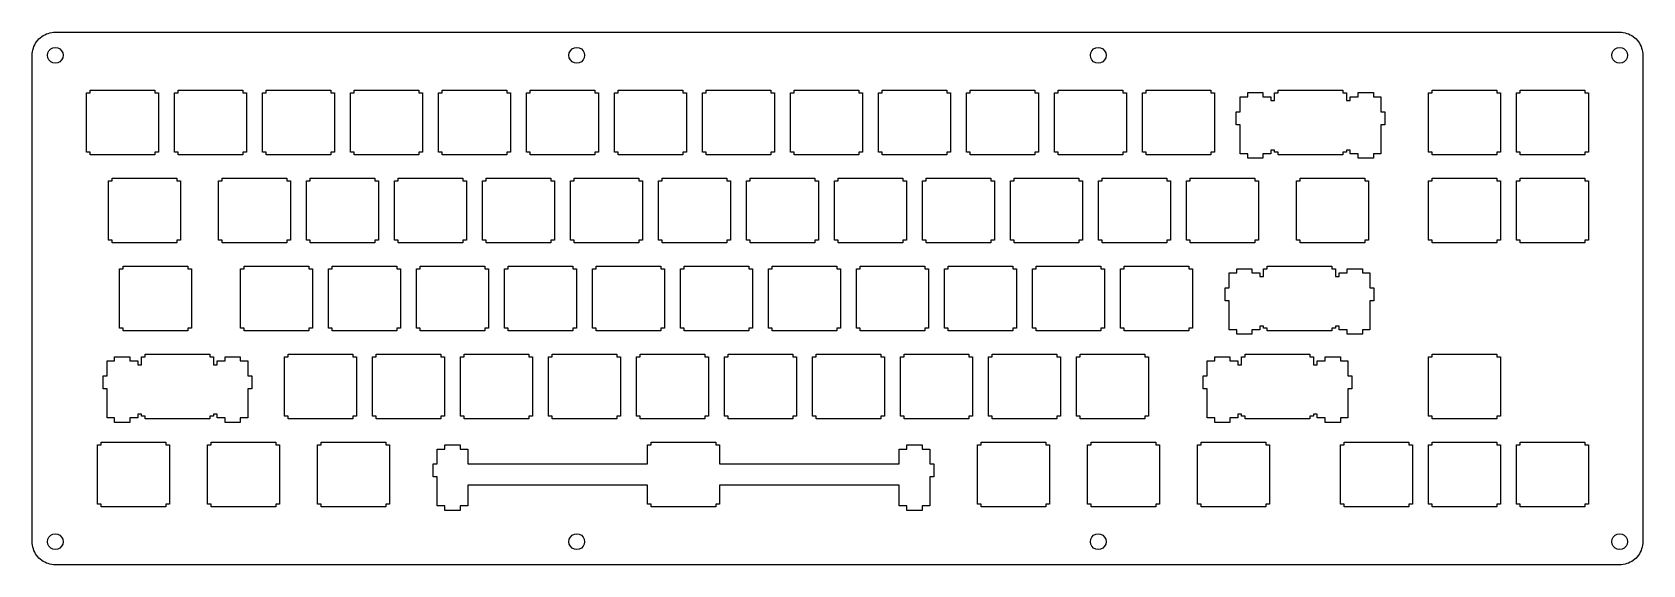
# Model space of a CAD drawing. Extents: x 0 to 349, y 0 to 115.
import ezdxf

# ---------------------------------------------------------------- set-up
doc = ezdxf.new("R2010")
doc.units = 0
doc.layers.get('0').update_dxf_attribs({"linetype": 'CONTINUOUS'})

msp = doc.modelspace()

# ---------------------------------------------------------------- linework, layer by layer
at = {"color": 0}
for p, q in [((3.18051, 114.961), (3.54845, 115.098)), ((3.54845, 115.098), (3.9274, 115.207)), ((3.9274, 115.207), (4.3119, 115.282)), ((4.3119, 115.282), (4.70186, 115.328)), ((4.70186, 115.328), (5.09323, 115.343)), ((5.09323, 115.343), (343.706, 115.343)), ((343.706, 115.343), (344.099, 115.328)), ((344.099, 115.328), (344.489, 115.282)), ((344.489, 115.282), (344.873, 115.207)), ((344.873, 115.207), (345.252, 115.098)), ((345.252, 115.098), (345.62, 114.961)), ((0.23151, 111.51), (0.339, 111.888)), ((0.339, 111.888), (0.47542, 112.256)), ((0.47542, 112.256), (0.63941, 112.613)), ((0.63941, 112.613), (0.83096, 112.955)), ((0.83096, 112.955), (1.04869, 113.283)), ((1.04869, 113.283), (1.29122, 113.592)), ((1.29122, 113.592), (1.55718, 113.88)), ((1.55718, 113.88), (1.84657, 114.146)), ((1.84657, 114.146), (2.15525, 114.388)), ((2.15525, 114.388), (2.48185, 114.607)), ((2.48185, 114.607), (2.8236, 114.797)), ((2.8236, 114.797), (3.18051, 114.961)), ((3.71934, 111.344), (4.09416, 111.718)), ((4.09416, 111.718), (4.56819, 111.961)), ((4.56819, 111.961), (5.09323, 112.043)), ((5.09323, 112.043), (5.61827, 111.961)), ((5.61827, 111.961), (6.0923, 111.718)), ((6.0923, 111.718), (6.4685, 111.344)), ((116.59, 111.344), (116.965, 111.718)), ((116.965, 111.718), (117.439, 111.961)), ((117.439, 111.961), (117.964, 112.043)), ((117.964, 112.043), (118.489, 111.961)), ((118.489, 111.961), (118.963, 111.718)), ((118.963, 111.718), (119.339, 111.344)), ((229.46, 111.344), (229.836, 111.718)), ((229.836, 111.718), (230.31, 111.961)), ((230.31, 111.961), (230.835, 112.043)), ((230.835, 112.043), (231.36, 111.961)), ((231.36, 111.961), (231.834, 111.718)), ((231.834, 111.718), (232.21, 111.344)), ((342.331, 111.344), (342.707, 111.718)), ((342.707, 111.718), (343.181, 111.961)), ((343.181, 111.961), (343.706, 112.043)), ((343.706, 112.043), (344.231, 111.961)), ((344.231, 111.961), (344.705, 111.718)), ((344.705, 111.718), (345.082, 111.344)), ((345.62, 114.961), (345.976, 114.797)), ((345.976, 114.797), (346.319, 114.607)), ((346.319, 114.607), (346.644, 114.388)), ((346.644, 114.388), (346.954, 114.146)), ((346.954, 114.146), (347.242, 113.88)), ((347.242, 113.88), (347.508, 113.592)), ((347.508, 113.592), (347.752, 113.283)), ((347.752, 113.283), (347.97, 112.955)), ((347.97, 112.955), (348.161, 112.613)), ((348.161, 112.613), (348.325, 112.256)), ((348.325, 112.256), (348.462, 111.888)), ((348.462, 111.888), (348.568, 111.51)), ((0.09371, 110.344), (0.10887, 110.735)), ((0.09371, 5.09323), (0.09371, 110.344)), ((0.10887, 110.735), (0.15572, 111.125)), ((0.15572, 111.125), (0.23151, 111.51)), ((3.39411, 110.344), (3.47679, 110.87)), ((3.47679, 109.819), (3.39411, 110.344)), ((3.47679, 110.87), (3.71934, 111.344)), ((3.71934, 109.345), (3.47679, 109.819)), ((4.09416, 108.968), (3.71934, 109.345)), ((4.56819, 108.727), (4.09416, 108.968)), ((5.09323, 108.643), (4.56819, 108.727)), ((5.61827, 108.727), (5.09323, 108.643)), ((6.0923, 108.968), (5.61827, 108.727)), ((6.4685, 109.345), (6.0923, 108.968)), ((6.4685, 111.344), (6.71103, 110.87)), ((6.71103, 109.819), (6.4685, 109.345)), ((6.71103, 110.87), (6.79372, 110.344)), ((6.79372, 110.344), (6.71103, 109.819)), ((116.265, 110.344), (116.348, 110.87)), ((116.348, 109.819), (116.265, 110.344)), ((116.348, 110.87), (116.59, 111.344)), ((116.59, 109.345), (116.348, 109.819)), ((116.965, 108.968), (116.59, 109.345)), ((117.439, 108.727), (116.965, 108.968)), ((117.964, 108.643), (117.439, 108.727)), ((118.489, 108.727), (117.964, 108.643)), ((118.963, 108.968), (118.489, 108.727)), ((119.339, 109.345), (118.963, 108.968)), ((119.339, 111.344), (119.582, 110.87)), ((119.582, 109.819), (119.339, 109.345)), ((119.582, 110.87), (119.665, 110.344)), ((119.665, 110.344), (119.582, 109.819)), ((229.136, 110.344), (229.219, 110.87)), ((229.219, 109.819), (229.136, 110.344)), ((229.219, 110.87), (229.46, 111.344)), ((229.46, 109.345), (229.219, 109.819)), ((229.836, 108.968), (229.46, 109.345)), ((230.31, 108.727), (229.836, 108.968)), ((230.835, 108.643), (230.31, 108.727)), ((231.36, 108.727), (230.835, 108.643)), ((231.834, 108.968), (231.36, 108.727)), ((232.21, 109.345), (231.834, 108.968)), ((232.21, 111.344), (232.452, 110.87)), ((232.452, 109.819), (232.21, 109.345)), ((232.452, 110.87), (232.536, 110.344)), ((232.536, 110.344), (232.452, 109.819)), ((342.007, 110.344), (342.09, 110.87)), ((342.09, 109.819), (342.007, 110.344)), ((342.09, 110.87), (342.331, 111.344)), ((342.331, 109.345), (342.09, 109.819)), ((342.707, 108.968), (342.331, 109.345)), ((343.181, 108.727), (342.707, 108.968)), ((343.706, 108.643), (343.181, 108.727)), ((344.231, 108.727), (343.706, 108.643)), ((344.705, 108.968), (344.231, 108.727)), ((345.082, 109.345), (344.705, 108.968)), ((345.082, 111.344), (345.323, 110.87)), ((345.323, 109.819), (345.082, 109.345)), ((345.323, 110.87), (345.406, 110.344)), ((345.406, 110.344), (345.323, 109.819)), ((348.568, 111.51), (348.645, 111.125)), ((348.645, 111.125), (348.69, 110.735)), ((348.69, 110.735), (348.706, 110.344)), ((348.706, 110.344), (348.707, 5.09323)), ((11.8194, 89.4182), (11.8194, 102.219)), ((11.8194, 102.219), (12.6187, 102.219)), ((12.6187, 102.219), (12.6187, 102.818)), ((12.6187, 102.818), (26.6182, 102.818)), ((26.6182, 102.818), (26.6182, 102.219)), ((26.6182, 102.219), (27.4188, 102.219)), ((27.4188, 102.219), (27.4188, 89.4182)), ((30.8694, 89.4182), (30.8694, 102.219)), ((30.8694, 102.219), (31.6687, 102.219)), ((31.6687, 102.219), (31.6687, 102.818)), ((31.6687, 102.818), (45.6681, 102.818)), ((45.6681, 102.818), (45.6681, 102.219)), ((45.6681, 102.219), (46.4689, 102.219)), ((46.4689, 102.219), (46.4689, 89.4182)), ((49.9195, 89.4182), (49.9195, 102.219)), ((49.9195, 102.219), (50.7189, 102.219)), ((50.7189, 102.219), (50.7189, 102.818)), ((50.7189, 102.818), (64.7181, 102.818)), ((64.7181, 102.818), (64.7181, 102.219)), ((64.7181, 102.219), (65.519, 102.219)), ((65.519, 102.219), (65.519, 89.4182)), ((68.9695, 89.4182), (68.9695, 102.219)), ((68.9695, 102.219), (69.7689, 102.219)), ((69.7689, 102.219), (69.7689, 102.818)), ((69.7689, 102.818), (83.7681, 102.818)), ((83.7681, 102.818), (83.7681, 102.219)), ((83.7681, 102.219), (84.569, 102.219)), ((84.569, 102.219), (84.569, 89.4182)), ((88.0195, 89.4182), (88.0195, 102.219)), ((88.0195, 102.219), (88.8189, 102.219)), ((88.8189, 102.219), (88.8189, 102.818)), ((88.8189, 102.818), (102.818, 102.818)), ((102.818, 102.818), (102.818, 102.219)), ((102.818, 102.219), (103.619, 102.219)), ((103.619, 102.219), (103.619, 89.4182)), ((107.069, 89.4182), (107.069, 102.219)), ((107.069, 102.219), (107.869, 102.219)), ((107.869, 102.219), (107.869, 102.818)), ((107.869, 102.818), (121.868, 102.818)), ((121.868, 102.818), (121.868, 102.219)), ((121.868, 102.219), (122.669, 102.219)), ((122.669, 102.219), (122.669, 89.4182)), ((126.119, 89.4182), (126.119, 102.219)), ((126.119, 102.219), (126.919, 102.219)), ((126.919, 102.219), (126.919, 102.818)), ((126.919, 102.818), (140.918, 102.818)), ((140.918, 102.818), (140.918, 102.219)), ((140.918, 102.219), (141.719, 102.219)), ((141.719, 102.219), (141.719, 89.4182)), ((145.169, 89.4182), (145.169, 102.219)), ((145.169, 102.219), (145.969, 102.219)), ((145.969, 102.219), (145.969, 102.818)), ((145.969, 102.818), (159.968, 102.818)), ((159.968, 102.818), (159.968, 102.219)), ((159.968, 102.219), (160.769, 102.219)), ((160.769, 102.219), (160.769, 89.4182)), ((164.219, 89.4182), (164.219, 102.219)), ((164.219, 102.219), (165.019, 102.219)), ((165.019, 102.219), (165.019, 102.818)), ((165.019, 102.818), (179.018, 102.818)), ((179.018, 102.818), (179.018, 102.219)), ((179.018, 102.219), (179.819, 102.219)), ((179.819, 102.219), (179.819, 89.4182)), ((183.269, 89.4182), (183.269, 102.219)), ((183.269, 102.219), (184.069, 102.219)), ((184.069, 102.219), (184.069, 102.818)), ((184.069, 102.818), (198.068, 102.818)), ((198.068, 102.818), (198.068, 102.219)), ((198.068, 102.219), (198.869, 102.219)), ((198.869, 102.219), (198.869, 89.4182)), ((202.319, 89.4182), (202.319, 102.219)), ((202.319, 102.219), (203.119, 102.219)), ((203.119, 102.219), (203.119, 102.818)), ((203.119, 102.818), (217.118, 102.818)), ((217.118, 102.818), (217.118, 102.219)), ((217.118, 102.219), (217.919, 102.219)), ((217.919, 102.219), (217.919, 89.4182)), ((221.369, 89.4182), (221.369, 102.219)), ((221.369, 102.219), (222.169, 102.219)), ((222.169, 102.219), (222.169, 102.818)), ((222.169, 102.818), (236.168, 102.818)), ((236.168, 102.818), (236.168, 102.219)), ((236.168, 102.219), (236.969, 102.219)), ((236.969, 102.219), (236.969, 89.4182)), ((240.419, 89.4182), (240.419, 102.219)), ((240.419, 102.219), (241.219, 102.219)), ((241.219, 102.219), (241.219, 102.818)), ((241.219, 102.818), (255.218, 102.818)), ((255.218, 102.818), (255.218, 102.219)), ((255.218, 102.219), (256.019, 102.219)), ((256.019, 102.219), (256.019, 89.4182)), ((261.568, 98.1177), (261.568, 101.348)), ((261.568, 101.348), (263.194, 101.348)), ((263.194, 101.348), (263.194, 102.269)), ((263.194, 102.269), (266.493, 102.269)), ((266.493, 102.269), (266.493, 101.348)), ((266.493, 101.348), (268.219, 101.348)), ((268.219, 101.348), (268.219, 100.549)), ((268.994, 100.549), (268.994, 102.219)), ((268.994, 102.219), (269.794, 102.219)), ((269.794, 102.219), (269.794, 102.818)), ((269.794, 102.818), (283.793, 102.818)), ((283.793, 102.818), (283.793, 102.219)), ((283.793, 102.219), (284.594, 102.219)), ((284.594, 102.219), (284.594, 100.549)), ((285.368, 100.549), (285.368, 101.348)), ((285.368, 101.348), (287.094, 101.348)), ((287.094, 101.348), (287.094, 102.269)), ((287.094, 102.269), (290.394, 102.269)), ((290.394, 102.269), (290.394, 101.348)), ((290.394, 101.348), (292.019, 101.348)), ((292.019, 101.348), (292.019, 98.1177)), ((302.332, 89.4182), (302.332, 102.219)), ((302.332, 102.219), (303.131, 102.219)), ((303.131, 102.219), (303.131, 102.818)), ((303.131, 102.818), (317.132, 102.818)), ((317.132, 102.818), (317.132, 102.219)), ((317.132, 102.219), (317.931, 102.219)), ((317.931, 102.219), (317.931, 89.4182)), ((321.382, 89.4182), (321.382, 102.219)), ((321.382, 102.219), (322.181, 102.219)), ((322.181, 102.219), (322.181, 102.818)), ((322.181, 102.818), (336.182, 102.818)), ((336.182, 102.818), (336.182, 102.219)), ((336.182, 102.219), (336.981, 102.219)), ((336.981, 102.219), (336.981, 89.4182)), ((260.693, 95.3188), (260.693, 98.1177)), ((260.693, 98.1177), (261.568, 98.1177)), ((268.219, 100.549), (268.994, 100.549)), ((284.594, 100.549), (285.368, 100.549)), ((292.019, 98.1177), (292.894, 98.1177)), ((292.894, 98.1177), (292.894, 95.3188)), ((261.568, 95.3188), (260.693, 95.3188)), ((261.568, 89.0475), (261.568, 95.3188)), ((292.019, 95.3188), (292.019, 89.0475)), ((292.894, 95.3188), (292.019, 95.3188)), ((12.6187, 89.4182), (11.8194, 89.4182)), ((12.6187, 88.8189), (12.6187, 89.4182)), ((26.6182, 88.8189), (12.6187, 88.8189)), ((26.6182, 89.4182), (26.6182, 88.8189)), ((27.4188, 89.4182), (26.6182, 89.4182)), ((31.6687, 89.4182), (30.8694, 89.4182)), ((31.6687, 88.8189), (31.6687, 89.4182)), ((45.6681, 88.8189), (31.6687, 88.8189)), ((45.6681, 89.4182), (45.6681, 88.8189)), ((46.4689, 89.4182), (45.6681, 89.4182)), ((50.7189, 89.4182), (49.9195, 89.4182)), ((50.7189, 88.8189), (50.7189, 89.4182)), ((64.7181, 88.8189), (50.7189, 88.8189)), ((64.7181, 89.4182), (64.7181, 88.8189)), ((65.519, 89.4182), (64.7181, 89.4182)), ((69.7689, 89.4182), (68.9695, 89.4182)), ((69.7689, 88.8189), (69.7689, 89.4182)), ((83.7681, 88.8189), (69.7689, 88.8189)), ((83.7681, 89.4182), (83.7681, 88.8189)), ((84.569, 89.4182), (83.7681, 89.4182)), ((88.8189, 89.4182), (88.0195, 89.4182)), ((88.8189, 88.8189), (88.8189, 89.4182)), ((102.818, 88.8189), (88.8189, 88.8189)), ((102.818, 89.4182), (102.818, 88.8189)), ((103.619, 89.4182), (102.818, 89.4182)), ((107.869, 89.4182), (107.069, 89.4182)), ((107.869, 88.8189), (107.869, 89.4182)), ((121.868, 88.8189), (107.869, 88.8189)), ((121.868, 89.4182), (121.868, 88.8189)), ((122.669, 89.4182), (121.868, 89.4182)), ((126.919, 89.4182), (126.119, 89.4182)), ((126.919, 88.8189), (126.919, 89.4182)), ((140.918, 88.8189), (126.919, 88.8189)), ((140.918, 89.4182), (140.918, 88.8189)), ((141.719, 89.4182), (140.918, 89.4182)), ((145.969, 89.4182), (145.169, 89.4182)), ((145.969, 88.8189), (145.969, 89.4182)), ((159.968, 88.8189), (145.969, 88.8189)), ((159.968, 89.4182), (159.968, 88.8189)), ((160.769, 89.4182), (159.968, 89.4182)), ((165.019, 89.4182), (164.219, 89.4182)), ((165.019, 88.8189), (165.019, 89.4182)), ((179.018, 88.8189), (165.019, 88.8189)), ((179.018, 89.4182), (179.018, 88.8189)), ((179.819, 89.4182), (179.018, 89.4182)), ((184.069, 89.4182), (183.269, 89.4182)), ((184.069, 88.8189), (184.069, 89.4182)), ((198.068, 88.8189), (184.069, 88.8189)), ((198.068, 89.4182), (198.068, 88.8189)), ((198.869, 89.4182), (198.068, 89.4182)), ((203.119, 89.4182), (202.319, 89.4182)), ((203.119, 88.8189), (203.119, 89.4182)), ((217.118, 88.8189), (203.119, 88.8189)), ((217.118, 89.4182), (217.118, 88.8189)), ((217.919, 89.4182), (217.118, 89.4182)), ((222.169, 89.4182), (221.369, 89.4182)), ((222.169, 88.8189), (222.169, 89.4182)), ((236.168, 88.8189), (222.169, 88.8189)), ((236.168, 89.4182), (236.168, 88.8189)), ((236.969, 89.4182), (236.168, 89.4182)), ((241.219, 89.4182), (240.419, 89.4182)), ((241.219, 88.8189), (241.219, 89.4182)), ((255.218, 88.8189), (241.219, 88.8189)), ((255.218, 89.4182), (255.218, 88.8189)), ((256.019, 89.4182), (255.218, 89.4182)), ((263.194, 89.0475), (261.568, 89.0475)), ((263.194, 88.0678), (263.194, 89.0475)), ((266.493, 88.0678), (263.194, 88.0678)), ((268.219, 89.0475), (266.493, 89.0475)), ((266.493, 89.0475), (266.493, 88.0678)), ((268.994, 89.8483), (268.219, 89.8483)), ((268.219, 89.8483), (268.219, 89.0475)), ((268.994, 89.4182), (268.994, 89.8483)), ((269.794, 89.4182), (268.994, 89.4182)), ((269.794, 88.8189), (269.794, 89.4182)), ((283.793, 88.8189), (269.794, 88.8189)), ((284.594, 89.4182), (283.793, 89.4182)), ((283.793, 89.4182), (283.793, 88.8189)), ((285.368, 89.8483), (284.594, 89.8483)), ((284.594, 89.8483), (284.594, 89.4182)), ((285.368, 89.0475), (285.368, 89.8483)), ((287.094, 89.0475), (285.368, 89.0475)), ((287.094, 88.0678), (287.094, 89.0475)), ((290.394, 88.0678), (287.094, 88.0678)), ((292.019, 89.0475), (290.394, 89.0475)), ((290.394, 89.0475), (290.394, 88.0678)), ((303.131, 89.4182), (302.332, 89.4182)), ((303.131, 88.8189), (303.131, 89.4182)), ((317.132, 88.8189), (303.131, 88.8189)), ((317.132, 89.4182), (317.132, 88.8189)), ((317.931, 89.4182), (317.132, 89.4182)), ((322.181, 89.4182), (321.382, 89.4182)), ((322.181, 88.8189), (322.181, 89.4182)), ((336.182, 88.8189), (322.181, 88.8189)), ((336.182, 89.4182), (336.182, 88.8189)), ((336.981, 89.4182), (336.182, 89.4182)), ((17.3812, 83.1688), (17.3812, 83.7681)), ((17.3812, 83.7681), (31.3821, 83.7681)), ((31.3821, 83.7681), (31.3821, 83.1688)), ((41.1939, 83.1688), (41.1939, 83.7681)), ((41.1939, 83.7681), (55.1931, 83.7681)), ((55.1931, 83.7681), (55.1931, 83.1688)), ((60.2439, 83.1688), (60.2439, 83.7681)), ((60.2439, 83.7681), (74.2431, 83.7681)), ((74.2431, 83.7681), (74.2431, 83.1688)), ((79.2939, 83.1688), (79.2939, 83.7681)), ((79.2939, 83.7681), (93.2931, 83.7681)), ((93.2931, 83.7681), (93.2931, 83.1688)), ((98.3439, 83.1688), (98.3439, 83.7681)), ((98.3439, 83.7681), (112.343, 83.7681)), ((112.343, 83.7681), (112.343, 83.1688)), ((117.394, 83.1688), (117.394, 83.7681)), ((117.394, 83.7681), (131.393, 83.7681)), ((131.393, 83.7681), (131.393, 83.1688)), ((136.444, 83.1688), (136.444, 83.7681)), ((136.444, 83.7681), (150.443, 83.7681)), ((150.443, 83.7681), (150.443, 83.1688)), ((155.494, 83.1688), (155.494, 83.7681)), ((155.494, 83.7681), (169.493, 83.7681)), ((169.493, 83.7681), (169.493, 83.1688)), ((174.544, 83.1688), (174.544, 83.7681)), ((174.544, 83.7681), (188.543, 83.7681)), ((188.543, 83.7681), (188.543, 83.1688)), ((193.594, 83.1688), (193.594, 83.7681)), ((193.594, 83.7681), (207.593, 83.7681)), ((207.593, 83.7681), (207.593, 83.1688)), ((212.644, 83.1688), (212.644, 83.7681)), ((212.644, 83.7681), (226.643, 83.7681)), ((226.643, 83.7681), (226.643, 83.1688)), ((231.694, 83.1688), (231.694, 83.7681)), ((231.694, 83.7681), (245.693, 83.7681)), ((245.693, 83.7681), (245.693, 83.1688)), ((250.744, 83.1688), (250.744, 83.7681)), ((250.744, 83.7681), (264.743, 83.7681)), ((264.743, 83.7681), (264.743, 83.1688)), ((274.556, 83.1688), (274.556, 83.7681)), ((274.556, 83.7681), (288.557, 83.7681)), ((288.557, 83.7681), (288.557, 83.1688)), ((303.131, 83.1688), (303.131, 83.7681)), ((303.131, 83.7681), (317.132, 83.7681)), ((317.132, 83.7681), (317.132, 83.1688)), ((322.181, 83.1688), (322.181, 83.7681)), ((322.181, 83.7681), (336.182, 83.7681)), ((336.182, 83.7681), (336.182, 83.1688)), ((16.5819, 70.3682), (16.5819, 83.1688)), ((16.5819, 83.1688), (17.3812, 83.1688)), ((31.3821, 83.1688), (32.1813, 83.1688)), ((32.1813, 83.1688), (32.1813, 70.3682)), ((40.3945, 70.3682), (40.3945, 83.1688)), ((40.3945, 83.1688), (41.1939, 83.1688)), ((55.1931, 83.1688), (55.9939, 83.1688)), ((55.9939, 83.1688), (55.9939, 70.3682)), ((59.4445, 70.3682), (59.4445, 83.1688)), ((59.4445, 83.1688), (60.2439, 83.1688)), ((74.2431, 83.1688), (75.044, 83.1688)), ((75.044, 83.1688), (75.044, 70.3682)), ((78.4945, 70.3682), (78.4945, 83.1688)), ((78.4945, 83.1688), (79.2939, 83.1688)), ((93.2931, 83.1688), (94.0939, 83.1688)), ((94.0939, 83.1688), (94.0939, 70.3682)), ((97.5445, 70.3682), (97.5445, 83.1688)), ((97.5445, 83.1688), (98.3439, 83.1688)), ((112.343, 83.1688), (113.144, 83.1688)), ((113.144, 83.1688), (113.144, 70.3682)), ((116.594, 70.3682), (116.594, 83.1688)), ((116.594, 83.1688), (117.394, 83.1688)), ((131.393, 83.1688), (132.194, 83.1688)), ((132.194, 83.1688), (132.194, 70.3682)), ((135.644, 70.3682), (135.644, 83.1688)), ((135.644, 83.1688), (136.444, 83.1688)), ((150.443, 83.1688), (151.244, 83.1688)), ((151.244, 83.1688), (151.244, 70.3682)), ((154.694, 70.3682), (154.694, 83.1688)), ((154.694, 83.1688), (155.494, 83.1688)), ((169.493, 83.1688), (170.294, 83.1688)), ((170.294, 83.1688), (170.294, 70.3682)), ((173.744, 70.3682), (173.744, 83.1688)), ((173.744, 83.1688), (174.544, 83.1688)), ((188.543, 83.1688), (189.344, 83.1688)), ((189.344, 83.1688), (189.344, 70.3682)), ((192.794, 70.3682), (192.794, 83.1688)), ((192.794, 83.1688), (193.594, 83.1688)), ((207.593, 83.1688), (208.394, 83.1688)), ((208.394, 83.1688), (208.394, 70.3682)), ((211.844, 70.3682), (211.844, 83.1688)), ((211.844, 83.1688), (212.644, 83.1688)), ((226.643, 83.1688), (227.444, 83.1688)), ((227.444, 83.1688), (227.444, 70.3682)), ((230.894, 70.3682), (230.894, 83.1688)), ((230.894, 83.1688), (231.694, 83.1688)), ((245.693, 83.1688), (246.494, 83.1688)), ((246.494, 83.1688), (246.494, 70.3682)), ((249.944, 70.3682), (249.944, 83.1688)), ((249.944, 83.1688), (250.744, 83.1688)), ((264.743, 83.1688), (265.544, 83.1688)), ((265.544, 83.1688), (265.544, 70.3682)), ((273.757, 70.3682), (273.757, 83.1688)), ((273.757, 83.1688), (274.556, 83.1688)), ((288.557, 83.1688), (289.356, 83.1688)), ((289.356, 83.1688), (289.356, 70.3682)), ((302.332, 70.3682), (302.332, 83.1688)), ((302.332, 83.1688), (303.131, 83.1688)), ((317.132, 83.1688), (317.931, 83.1688)), ((317.931, 83.1688), (317.931, 70.3682)), ((321.382, 70.3682), (321.382, 83.1688)), ((321.382, 83.1688), (322.181, 83.1688)), ((336.182, 83.1688), (336.981, 83.1688)), ((336.981, 83.1688), (336.981, 70.3682)), ((17.3812, 70.3682), (16.5819, 70.3682)), ((17.3812, 69.7689), (17.3812, 70.3682)), ((31.3821, 69.7689), (17.3812, 69.7689)), ((31.3821, 70.3682), (31.3821, 69.7689)), ((32.1813, 70.3682), (31.3821, 70.3682)), ((41.1939, 70.3682), (40.3945, 70.3682)), ((41.1939, 69.7689), (41.1939, 70.3682)), ((55.1931, 69.7689), (41.1939, 69.7689)), ((55.1931, 70.3682), (55.1931, 69.7689)), ((55.9939, 70.3682), (55.1931, 70.3682)), ((60.2439, 70.3682), (59.4445, 70.3682)), ((60.2439, 69.7689), (60.2439, 70.3682)), ((74.2431, 69.7689), (60.2439, 69.7689)), ((74.2431, 70.3682), (74.2431, 69.7689)), ((75.044, 70.3682), (74.2431, 70.3682)), ((79.2939, 70.3682), (78.4945, 70.3682)), ((79.2939, 69.7689), (79.2939, 70.3682)), ((93.2931, 69.7689), (79.2939, 69.7689)), ((93.2931, 70.3682), (93.2931, 69.7689)), ((94.0939, 70.3682), (93.2931, 70.3682)), ((98.3439, 70.3682), (97.5445, 70.3682)), ((98.3439, 69.7689), (98.3439, 70.3682)), ((112.343, 69.7689), (98.3439, 69.7689)), ((112.343, 70.3682), (112.343, 69.7689)), ((113.144, 70.3682), (112.343, 70.3682)), ((117.394, 70.3682), (116.594, 70.3682)), ((117.394, 69.7689), (117.394, 70.3682)), ((131.393, 69.7689), (117.394, 69.7689)), ((131.393, 70.3682), (131.393, 69.7689)), ((132.194, 70.3682), (131.393, 70.3682)), ((136.444, 70.3682), (135.644, 70.3682)), ((136.444, 69.7689), (136.444, 70.3682)), ((150.443, 69.7689), (136.444, 69.7689)), ((150.443, 70.3682), (150.443, 69.7689)), ((151.244, 70.3682), (150.443, 70.3682)), ((155.494, 70.3682), (154.694, 70.3682)), ((155.494, 69.7689), (155.494, 70.3682)), ((169.493, 69.7689), (155.494, 69.7689)), ((169.493, 70.3682), (169.493, 69.7689)), ((170.294, 70.3682), (169.493, 70.3682)), ((174.544, 70.3682), (173.744, 70.3682)), ((174.544, 69.7689), (174.544, 70.3682)), ((188.543, 69.7689), (174.544, 69.7689)), ((188.543, 70.3682), (188.543, 69.7689)), ((189.344, 70.3682), (188.543, 70.3682)), ((193.594, 70.3682), (192.794, 70.3682)), ((193.594, 69.7689), (193.594, 70.3682)), ((207.593, 69.7689), (193.594, 69.7689)), ((207.593, 70.3682), (207.593, 69.7689)), ((208.394, 70.3682), (207.593, 70.3682)), ((212.644, 70.3682), (211.844, 70.3682)), ((212.644, 69.7689), (212.644, 70.3682)), ((226.643, 69.7689), (212.644, 69.7689)), ((226.643, 70.3682), (226.643, 69.7689)), ((227.444, 70.3682), (226.643, 70.3682)), ((231.694, 70.3682), (230.894, 70.3682)), ((231.694, 69.7689), (231.694, 70.3682)), ((245.693, 69.7689), (231.694, 69.7689)), ((245.693, 70.3682), (245.693, 69.7689)), ((246.494, 70.3682), (245.693, 70.3682)), ((250.744, 70.3682), (249.944, 70.3682)), ((250.744, 69.7689), (250.744, 70.3682)), ((264.743, 69.7689), (250.744, 69.7689)), ((264.743, 70.3682), (264.743, 69.7689)), ((265.544, 70.3682), (264.743, 70.3682)), ((274.556, 70.3682), (273.757, 70.3682)), ((274.556, 69.7689), (274.556, 70.3682)), ((288.557, 69.7689), (274.556, 69.7689)), ((288.557, 70.3682), (288.557, 69.7689)), ((289.356, 70.3682), (288.557, 70.3682)), ((303.131, 70.3682), (302.332, 70.3682)), ((303.131, 69.7689), (303.131, 70.3682)), ((317.132, 69.7689), (303.131, 69.7689)), ((317.132, 70.3682), (317.132, 69.7689)), ((317.931, 70.3682), (317.132, 70.3682)), ((322.181, 70.3682), (321.382, 70.3682)), ((322.181, 69.7689), (322.181, 70.3682)), ((336.182, 69.7689), (322.181, 69.7689)), ((336.182, 70.3682), (336.182, 69.7689)), ((336.981, 70.3682), (336.182, 70.3682)), ((18.9632, 51.3182), (18.9632, 64.1188)), ((18.9632, 64.1188), (19.7624, 64.1188)), ((19.7624, 64.1188), (19.7624, 64.7181)), ((19.7624, 64.7181), (33.7633, 64.7181)), ((33.7633, 64.7181), (33.7633, 64.1188)), ((33.7633, 64.1188), (34.5626, 64.1188)), ((34.5626, 64.1188), (34.5626, 51.3182)), ((45.1556, 51.3182), (45.1556, 64.1188)), ((45.1556, 64.1188), (45.9564, 64.1188)), ((45.9564, 64.1188), (45.9564, 64.7181)), ((45.9564, 64.7181), (59.9556, 64.7181)), ((59.9556, 64.7181), (59.9556, 64.1188)), ((59.9556, 64.1188), (60.7564, 64.1188)), ((60.7564, 64.1188), (60.7564, 51.3182)), ((64.2056, 51.3182), (64.2056, 64.1188)), ((64.2056, 64.1188), (65.0064, 64.1188)), ((65.0064, 64.1188), (65.0064, 64.7181)), ((65.0064, 64.7181), (79.0056, 64.7181)), ((79.0056, 64.7181), (79.0056, 64.1188)), ((79.0056, 64.1188), (79.8065, 64.1188)), ((79.8065, 64.1188), (79.8065, 51.3182)), ((83.2556, 51.3182), (83.2556, 64.1188)), ((83.2556, 64.1188), (84.0564, 64.1188)), ((84.0564, 64.1188), (84.0564, 64.7181)), ((84.0564, 64.7181), (98.0556, 64.7181)), ((98.0556, 64.7181), (98.0556, 64.1188)), ((98.0556, 64.1188), (98.8564, 64.1188)), ((98.8564, 64.1188), (98.8564, 51.3182)), ((102.306, 51.3182), (102.306, 64.1188)), ((102.306, 64.1188), (103.106, 64.1188)), ((103.106, 64.1188), (103.106, 64.7181)), ((103.106, 64.7181), (117.106, 64.7181)), ((117.106, 64.7181), (117.106, 64.1188)), ((117.106, 64.1188), (117.906, 64.1188)), ((117.906, 64.1188), (117.906, 51.3182)), ((121.357, 51.3182), (121.357, 64.1188)), ((121.357, 64.1188), (122.156, 64.1188)), ((122.156, 64.1188), (122.156, 64.7181)), ((122.156, 64.7181), (136.156, 64.7181)), ((136.156, 64.7181), (136.156, 64.1188)), ((136.156, 64.1188), (136.956, 64.1188)), ((136.956, 64.1188), (136.956, 51.3182)), ((140.406, 51.3182), (140.406, 64.1188)), ((140.406, 64.1188), (141.206, 64.1188)), ((141.206, 64.1188), (141.206, 64.7181)), ((141.206, 64.7181), (155.207, 64.7181)), ((155.207, 64.7181), (155.207, 64.1188)), ((155.207, 64.1188), (156.006, 64.1188)), ((156.006, 64.1188), (156.006, 51.3182)), ((159.457, 51.3182), (159.457, 64.1188)), ((159.457, 64.1188), (160.256, 64.1188)), ((160.256, 64.1188), (160.256, 64.7181)), ((160.256, 64.7181), (174.257, 64.7181)), ((174.257, 64.7181), (174.257, 64.1188)), ((174.257, 64.1188), (175.056, 64.1188)), ((175.056, 64.1188), (175.056, 51.3182)), ((178.507, 51.3182), (178.507, 64.1188)), ((178.507, 64.1188), (179.306, 64.1188)), ((179.306, 64.1188), (179.306, 64.7181)), ((179.306, 64.7181), (193.307, 64.7181)), ((193.307, 64.7181), (193.307, 64.1188)), ((193.307, 64.1188), (194.106, 64.1188)), ((194.106, 64.1188), (194.106, 51.3182)), ((197.557, 51.3182), (197.557, 64.1188)), ((197.557, 64.1188), (198.356, 64.1188)), ((198.356, 64.1188), (198.356, 64.7181)), ((198.356, 64.7181), (212.357, 64.7181)), ((212.357, 64.7181), (212.357, 64.1188)), ((212.357, 64.1188), (213.156, 64.1188)), ((213.156, 64.1188), (213.156, 51.3182)), ((216.607, 51.3182), (216.607, 64.1188)), ((216.607, 64.1188), (217.406, 64.1188)), ((217.406, 64.1188), (217.406, 64.7181)), ((217.406, 64.7181), (231.407, 64.7181)), ((231.407, 64.7181), (231.407, 64.1188)), ((231.407, 64.1188), (232.206, 64.1188)), ((232.206, 64.1188), (232.206, 51.3182)), ((235.657, 51.3182), (235.657, 64.1188)), ((235.657, 64.1188), (236.456, 64.1188)), ((236.456, 64.1188), (236.456, 64.7181)), ((236.456, 64.7181), (250.457, 64.7181)), ((250.457, 64.7181), (250.457, 64.1188)), ((250.457, 64.1188), (251.256, 64.1188)), ((251.256, 64.1188), (251.256, 51.3182)), ((259.188, 60.0177), (259.188, 63.2478)), ((259.188, 63.2478), (260.813, 63.2478)), ((260.813, 63.2478), (260.813, 64.1685)), ((260.813, 64.1685), (264.113, 64.1685)), ((264.113, 64.1685), (264.113, 63.2478)), ((264.113, 63.2478), (265.837, 63.2478)), ((265.837, 63.2478), (265.837, 62.4487)), ((266.613, 62.4487), (266.613, 64.1188)), ((266.613, 64.1188), (267.413, 64.1188)), ((267.413, 64.1188), (267.413, 64.7181)), ((267.413, 64.7181), (281.413, 64.7181)), ((281.413, 64.7181), (281.413, 64.1188)), ((281.413, 64.1188), (282.213, 64.1188)), ((282.213, 64.1188), (282.213, 62.4487)), ((282.988, 62.4487), (282.988, 63.2478)), ((282.988, 63.2478), (284.712, 63.2478)), ((284.712, 63.2478), (284.712, 64.1685)), ((284.712, 64.1685), (288.013, 64.1685)), ((288.013, 64.1685), (288.013, 63.2478)), ((288.013, 63.2478), (289.638, 63.2478)), ((289.638, 63.2478), (289.638, 60.0177)), ((258.313, 57.2188), (258.313, 60.0177)), ((258.313, 60.0177), (259.188, 60.0177)), ((265.837, 62.4487), (266.613, 62.4487)), ((282.213, 62.4487), (282.988, 62.4487)), ((289.638, 60.0177), (290.513, 60.0177)), ((290.513, 60.0177), (290.513, 57.2188)), ((259.188, 57.2188), (258.313, 57.2188)), ((259.188, 50.9475), (259.188, 57.2188)), ((289.638, 57.2188), (289.638, 50.9475)), ((290.513, 57.2188), (289.638, 57.2188)), ((19.7624, 51.3182), (18.9632, 51.3182)), ((19.7624, 50.7189), (19.7624, 51.3182)), ((33.7633, 50.7189), (19.7624, 50.7189)), ((33.7633, 51.3182), (33.7633, 50.7189)), ((34.5626, 51.3182), (33.7633, 51.3182)), ((45.9564, 51.3182), (45.1556, 51.3182)), ((45.9564, 50.7189), (45.9564, 51.3182)), ((59.9556, 50.7189), (45.9564, 50.7189)), ((59.9556, 51.3182), (59.9556, 50.7189)), ((60.7564, 51.3182), (59.9556, 51.3182)), ((65.0064, 51.3182), (64.2056, 51.3182)), ((65.0064, 50.7189), (65.0064, 51.3182)), ((79.0056, 50.7189), (65.0064, 50.7189)), ((79.0056, 51.3182), (79.0056, 50.7189)), ((79.8065, 51.3182), (79.0056, 51.3182)), ((84.0564, 51.3182), (83.2556, 51.3182)), ((84.0564, 50.7189), (84.0564, 51.3182)), ((98.0556, 50.7189), (84.0564, 50.7189)), ((98.0556, 51.3182), (98.0556, 50.7189)), ((98.8564, 51.3182), (98.0556, 51.3182)), ((103.106, 51.3182), (102.306, 51.3182)), ((103.106, 50.7189), (103.106, 51.3182)), ((117.106, 50.7189), (103.106, 50.7189)), ((117.106, 51.3182), (117.106, 50.7189)), ((117.906, 51.3182), (117.106, 51.3182)), ((122.156, 51.3182), (121.357, 51.3182)), ((122.156, 50.7189), (122.156, 51.3182)), ((136.156, 50.7189), (122.156, 50.7189)), ((136.156, 51.3182), (136.156, 50.7189)), ((136.956, 51.3182), (136.156, 51.3182)), ((141.206, 51.3182), (140.406, 51.3182)), ((141.206, 50.7189), (141.206, 51.3182)), ((155.207, 50.7189), (141.206, 50.7189)), ((155.207, 51.3182), (155.207, 50.7189)), ((156.006, 51.3182), (155.207, 51.3182)), ((160.256, 51.3182), (159.457, 51.3182)), ((160.256, 50.7189), (160.256, 51.3182)), ((174.257, 50.7189), (160.256, 50.7189)), ((174.257, 51.3182), (174.257, 50.7189)), ((175.056, 51.3182), (174.257, 51.3182)), ((179.306, 51.3182), (178.507, 51.3182)), ((179.306, 50.7189), (179.306, 51.3182)), ((193.307, 50.7189), (179.306, 50.7189)), ((193.307, 51.3182), (193.307, 50.7189)), ((194.106, 51.3182), (193.307, 51.3182)), ((198.356, 51.3182), (197.557, 51.3182)), ((198.356, 50.7189), (198.356, 51.3182)), ((212.357, 50.7189), (198.356, 50.7189)), ((212.357, 51.3182), (212.357, 50.7189)), ((213.156, 51.3182), (212.357, 51.3182)), ((217.406, 51.3182), (216.607, 51.3182)), ((217.406, 50.7189), (217.406, 51.3182)), ((231.407, 50.7189), (217.406, 50.7189)), ((231.407, 51.3182), (231.407, 50.7189)), ((232.206, 51.3182), (231.407, 51.3182)), ((236.456, 51.3182), (235.657, 51.3182)), ((236.456, 50.7189), (236.456, 51.3182)), ((250.457, 50.7189), (236.456, 50.7189)), ((250.457, 51.3182), (250.457, 50.7189)), ((251.256, 51.3182), (250.457, 51.3182)), ((260.813, 50.9475), (259.188, 50.9475)), ((260.813, 49.9678), (260.813, 50.9475)), ((264.113, 49.9678), (260.813, 49.9678)), ((265.837, 50.9475), (264.113, 50.9475)), ((264.113, 50.9475), (264.113, 49.9678)), ((266.613, 51.7483), (265.837, 51.7483)), ((265.837, 51.7483), (265.837, 50.9475)), ((266.613, 51.3182), (266.613, 51.7483)), ((267.413, 51.3182), (266.613, 51.3182)), ((267.413, 50.7189), (267.413, 51.3182)), ((281.413, 50.7189), (267.413, 50.7189)), ((282.213, 51.3182), (281.413, 51.3182)), ((281.413, 51.3182), (281.413, 50.7189)), ((282.988, 51.7483), (282.213, 51.7483)), ((282.213, 51.7483), (282.213, 51.3182)), ((282.988, 50.9475), (282.988, 51.7483)), ((284.712, 50.9475), (282.988, 50.9475)), ((284.712, 49.9678), (284.712, 50.9475)), ((288.013, 49.9678), (284.712, 49.9678)), ((289.638, 50.9475), (288.013, 50.9475)), ((288.013, 50.9475), (288.013, 49.9678)), ((24.5249, 45.0688), (24.5249, 45.6681)), ((24.5249, 45.6681), (38.5244, 45.6681)), ((38.5244, 45.6681), (38.5244, 45.0688)), ((55.4814, 45.0688), (55.4814, 45.6681)), ((55.4814, 45.6681), (69.4821, 45.6681)), ((69.4821, 45.6681), (69.4821, 45.0688)), ((74.5314, 45.0688), (74.5314, 45.6681)), ((74.5314, 45.6681), (88.5321, 45.6681)), ((88.5321, 45.6681), (88.5321, 45.0688)), ((93.5814, 45.0688), (93.5814, 45.6681)), ((93.5814, 45.6681), (107.582, 45.6681)), ((107.582, 45.6681), (107.582, 45.0688)), ((112.631, 45.0688), (112.631, 45.6681)), ((112.631, 45.6681), (126.632, 45.6681)), ((126.632, 45.6681), (126.632, 45.0688)), ((131.681, 45.0688), (131.681, 45.6681)), ((131.681, 45.6681), (145.682, 45.6681)), ((145.682, 45.6681), (145.682, 45.0688)), ((150.731, 45.0688), (150.731, 45.6681)), ((150.731, 45.6681), (164.732, 45.6681)), ((164.732, 45.6681), (164.732, 45.0688)), ((169.781, 45.0688), (169.781, 45.6681)), ((169.781, 45.6681), (183.782, 45.6681)), ((183.782, 45.6681), (183.782, 45.0688)), ((188.831, 45.0688), (188.831, 45.6681)), ((188.831, 45.6681), (202.832, 45.6681)), ((202.832, 45.6681), (202.832, 45.0688)), ((207.881, 45.0688), (207.881, 45.6681)), ((207.881, 45.6681), (221.882, 45.6681)), ((221.882, 45.6681), (221.882, 45.0688)), ((226.931, 45.0688), (226.931, 45.6681)), ((226.931, 45.6681), (240.932, 45.6681)), ((240.932, 45.6681), (240.932, 45.0688)), ((262.65, 45.0688), (262.65, 45.6681)), ((262.65, 45.6681), (276.649, 45.6681)), ((276.649, 45.6681), (276.649, 45.0688)), ((303.131, 45.0688), (303.131, 45.6681)), ((303.131, 45.6681), (317.132, 45.6681)), ((317.132, 45.6681), (317.132, 45.0688)), ((16.2994, 40.9677), (16.2994, 44.1978)), ((16.2994, 44.1978), (17.9241, 44.1978)), ((17.9241, 44.1978), (17.9241, 45.1185)), ((17.9241, 45.1185), (21.2246, 45.1185)), ((21.2246, 45.1185), (21.2246, 44.1978)), ((21.2246, 44.1978), (22.9499, 44.1978)), ((22.9499, 44.1978), (22.9499, 43.3987)), ((22.9499, 43.3987), (23.7243, 43.3987)), ((23.7243, 43.3987), (23.7243, 45.0688)), ((23.7243, 45.0688), (24.5249, 45.0688)), ((38.5244, 45.0688), (39.3252, 45.0688)), ((39.3252, 45.0688), (39.3252, 43.3987)), ((39.3252, 43.3987), (40.0995, 43.3987)), ((40.0995, 43.3987), (40.0995, 44.1978)), ((40.0995, 44.1978), (41.825, 44.1978)), ((41.825, 44.1978), (41.825, 45.1185)), ((41.825, 45.1185), (45.1252, 45.1185)), ((45.1252, 45.1185), (45.1252, 44.1978)), ((45.1252, 44.1978), (46.7501, 44.1978)), ((46.7501, 44.1978), (46.7501, 40.9677)), ((54.682, 32.2682), (54.682, 45.0688)), ((54.682, 45.0688), (55.4814, 45.0688)), ((69.4821, 45.0688), (70.2815, 45.0688)), ((70.2815, 45.0688), (70.2815, 32.2682)), ((73.732, 32.2682), (73.732, 45.0688)), ((73.732, 45.0688), (74.5314, 45.0688)), ((88.5321, 45.0688), (89.3315, 45.0688)), ((89.3315, 45.0688), (89.3315, 32.2682)), ((92.782, 32.2682), (92.782, 45.0688)), ((92.782, 45.0688), (93.5814, 45.0688)), ((107.582, 45.0688), (108.381, 45.0688)), ((108.381, 45.0688), (108.381, 32.2682)), ((111.832, 32.2682), (111.832, 45.0688)), ((111.832, 45.0688), (112.631, 45.0688)), ((126.632, 45.0688), (127.431, 45.0688)), ((127.431, 45.0688), (127.431, 32.2682)), ((130.881, 32.2682), (130.881, 45.0688)), ((130.881, 45.0688), (131.681, 45.0688)), ((145.682, 45.0688), (146.481, 45.0688)), ((146.481, 45.0688), (146.481, 32.2682)), ((149.932, 32.2682), (149.932, 45.0688)), ((149.932, 45.0688), (150.731, 45.0688)), ((164.732, 45.0688), (165.531, 45.0688)), ((165.531, 45.0688), (165.531, 32.2682)), ((168.982, 32.2682), (168.982, 45.0688)), ((168.982, 45.0688), (169.781, 45.0688)), ((183.782, 45.0688), (184.581, 45.0688)), ((184.581, 45.0688), (184.581, 32.2682)), ((188.032, 32.2682), (188.032, 45.0688)), ((188.032, 45.0688), (188.831, 45.0688)), ((202.832, 45.0688), (203.631, 45.0688)), ((203.631, 45.0688), (203.631, 32.2682)), ((207.082, 32.2682), (207.082, 45.0688)), ((207.082, 45.0688), (207.881, 45.0688)), ((221.882, 45.0688), (222.681, 45.0688)), ((222.681, 45.0688), (222.681, 32.2682)), ((226.132, 32.2682), (226.132, 45.0688)), ((226.132, 45.0688), (226.931, 45.0688)), ((240.932, 45.0688), (241.731, 45.0688)), ((241.731, 45.0688), (241.731, 32.2682)), ((254.424, 40.9677), (254.424, 44.1978)), ((254.424, 44.1978), (256.049, 44.1978)), ((256.049, 44.1978), (256.049, 45.1185)), ((256.049, 45.1185), (259.35, 45.1185)), ((259.35, 45.1185), (259.35, 44.1978)), ((259.35, 44.1978), (261.075, 44.1978)), ((261.075, 44.1978), (261.075, 43.3987)), ((261.075, 43.3987), (261.849, 43.3987)), ((261.849, 43.3987), (261.849, 45.0688)), ((261.849, 45.0688), (262.65, 45.0688)), ((276.649, 45.0688), (277.45, 45.0688)), ((277.45, 45.0688), (277.45, 43.3987)), ((277.45, 43.3987), (278.225, 43.3987)), ((278.225, 43.3987), (278.225, 44.1978)), ((278.225, 44.1978), (279.95, 44.1978)), ((279.95, 44.1978), (279.95, 45.1185)), ((279.95, 45.1185), (283.25, 45.1185)), ((283.25, 45.1185), (283.25, 44.1978)), ((283.25, 44.1978), (284.875, 44.1978)), ((284.875, 44.1978), (284.875, 40.9677)), ((302.332, 32.2682), (302.332, 45.0688)), ((302.332, 45.0688), (303.131, 45.0688)), ((317.132, 45.0688), (317.931, 45.0688)), ((317.931, 45.0688), (317.931, 32.2682)), ((15.4244, 38.1688), (15.4244, 40.9677)), ((15.4244, 40.9677), (16.2994, 40.9677)), ((46.7501, 40.9677), (47.625, 40.9677)), ((47.625, 40.9677), (47.625, 38.1688)), ((253.55, 38.1688), (253.55, 40.9677)), ((253.55, 40.9677), (254.424, 40.9677)), ((284.875, 40.9677), (285.75, 40.9677)), ((285.75, 40.9677), (285.75, 38.1688)), ((16.2994, 38.1688), (15.4244, 38.1688)), ((16.2994, 31.8975), (16.2994, 38.1688)), ((46.7501, 38.1688), (46.7501, 31.8975)), ((47.625, 38.1688), (46.7501, 38.1688)), ((254.424, 38.1688), (253.55, 38.1688)), ((254.424, 31.8975), (254.424, 38.1688)), ((284.875, 38.1688), (284.875, 31.8975)), ((285.75, 38.1688), (284.875, 38.1688)), ((17.9241, 31.8975), (16.2994, 31.8975)), ((17.9241, 30.9177), (17.9241, 31.8975)), ((22.9499, 31.8975), (21.2246, 31.8975)), ((21.2246, 31.8975), (21.2246, 30.9177)), ((23.7243, 32.6981), (22.9499, 32.6981)), ((22.9499, 32.6981), (22.9499, 31.8975)), ((23.7243, 32.2682), (23.7243, 32.6981)), ((24.5249, 32.2682), (23.7243, 32.2682)), ((24.5249, 31.6687), (24.5249, 32.2682)), ((38.5244, 31.6687), (24.5249, 31.6687)), ((39.3252, 32.2682), (38.5244, 32.2682)), ((38.5244, 32.2682), (38.5244, 31.6687)), ((40.0995, 32.6981), (39.3252, 32.6981)), ((39.3252, 32.6981), (39.3252, 32.2682)), ((40.0995, 31.8975), (40.0995, 32.6981)), ((41.825, 31.8975), (40.0995, 31.8975)), ((41.825, 30.9177), (41.825, 31.8975)), ((46.7501, 31.8975), (45.1252, 31.8975)), ((45.1252, 31.8975), (45.1252, 30.9177)), ((55.4814, 32.2682), (54.682, 32.2682)), ((55.4814, 31.6687), (55.4814, 32.2682)), ((69.4821, 31.6687), (55.4814, 31.6687)), ((69.4821, 32.2682), (69.4821, 31.6687)), ((70.2815, 32.2682), (69.4821, 32.2682)), ((74.5314, 32.2682), (73.732, 32.2682)), ((74.5314, 31.6687), (74.5314, 32.2682)), ((88.5321, 31.6687), (74.5314, 31.6687)), ((88.5321, 32.2682), (88.5321, 31.6687)), ((89.3315, 32.2682), (88.5321, 32.2682)), ((93.5814, 32.2682), (92.782, 32.2682)), ((93.5814, 31.6687), (93.5814, 32.2682)), ((107.582, 31.6687), (93.5814, 31.6687)), ((107.582, 32.2682), (107.582, 31.6687)), ((108.381, 32.2682), (107.582, 32.2682)), ((112.631, 32.2682), (111.832, 32.2682)), ((112.631, 31.6687), (112.631, 32.2682)), ((126.632, 31.6687), (112.631, 31.6687)), ((126.632, 32.2682), (126.632, 31.6687)), ((127.431, 32.2682), (126.632, 32.2682)), ((131.681, 32.2682), (130.881, 32.2682)), ((131.681, 31.6687), (131.681, 32.2682)), ((145.682, 31.6687), (131.681, 31.6687)), ((145.682, 32.2682), (145.682, 31.6687)), ((146.481, 32.2682), (145.682, 32.2682)), ((150.731, 32.2682), (149.932, 32.2682)), ((150.731, 31.6687), (150.731, 32.2682)), ((164.732, 31.6687), (150.731, 31.6687)), ((164.732, 32.2682), (164.732, 31.6687)), ((165.531, 32.2682), (164.732, 32.2682)), ((169.781, 32.2682), (168.982, 32.2682)), ((169.781, 31.6687), (169.781, 32.2682)), ((183.782, 31.6687), (169.781, 31.6687)), ((183.782, 32.2682), (183.782, 31.6687)), ((184.581, 32.2682), (183.782, 32.2682)), ((188.831, 32.2682), (188.032, 32.2682)), ((188.831, 31.6687), (188.831, 32.2682)), ((202.832, 31.6687), (188.831, 31.6687)), ((202.832, 32.2682), (202.832, 31.6687)), ((203.631, 32.2682), (202.832, 32.2682)), ((207.881, 32.2682), (207.082, 32.2682)), ((207.881, 31.6687), (207.881, 32.2682)), ((221.882, 31.6687), (207.881, 31.6687)), ((221.882, 32.2682), (221.882, 31.6687)), ((222.681, 32.2682), (221.882, 32.2682)), ((226.931, 32.2682), (226.132, 32.2682)), ((226.931, 31.6687), (226.931, 32.2682)), ((240.932, 31.6687), (226.931, 31.6687)), ((240.932, 32.2682), (240.932, 31.6687)), ((241.731, 32.2682), (240.932, 32.2682)), ((256.049, 31.8975), (254.424, 31.8975)), ((256.049, 30.9177), (256.049, 31.8975)), ((261.075, 31.8975), (259.35, 31.8975)), ((259.35, 31.8975), (259.35, 30.9177)), ((261.849, 32.6981), (261.075, 32.6981)), ((261.075, 32.6981), (261.075, 31.8975)), ((261.849, 32.2682), (261.849, 32.6981)), ((262.65, 32.2682), (261.849, 32.2682)), ((262.65, 31.6687), (262.65, 32.2682)), ((276.649, 31.6687), (262.65, 31.6687)), ((277.45, 32.2682), (276.649, 32.2682)), ((276.649, 32.2682), (276.649, 31.6687)), ((278.225, 32.6981), (277.45, 32.6981)), ((277.45, 32.6981), (277.45, 32.2682)), ((278.225, 31.8975), (278.225, 32.6981)), ((279.95, 31.8975), (278.225, 31.8975)), ((279.95, 30.9177), (279.95, 31.8975)), ((284.875, 31.8975), (283.25, 31.8975)), ((283.25, 31.8975), (283.25, 30.9177)), ((303.131, 32.2682), (302.332, 32.2682)), ((303.131, 31.6687), (303.131, 32.2682)), ((317.132, 31.6687), (303.131, 31.6687)), ((317.132, 32.2682), (317.132, 31.6687)), ((317.931, 32.2682), (317.132, 32.2682)), ((21.2246, 30.9177), (17.9241, 30.9177)), ((45.1252, 30.9177), (41.825, 30.9177)), ((259.35, 30.9177), (256.049, 30.9177)), ((283.25, 30.9177), (279.95, 30.9177)), ((14.1993, 13.2182), (14.1993, 26.0187)), ((14.1993, 26.0187), (14.9999, 26.0187)), ((14.9999, 26.0187), (14.9999, 26.6182)), ((14.9999, 26.6182), (28.9994, 26.6182)), ((28.9994, 26.6182), (28.9994, 26.0187)), ((28.9994, 26.0187), (29.8001, 26.0187)), ((29.8001, 26.0187), (29.8001, 13.2182)), ((38.0132, 13.2182), (38.0132, 26.0187)), ((38.0132, 26.0187), (38.8126, 26.0187)), ((38.8126, 26.0187), (38.8126, 26.6182)), ((38.8126, 26.6182), (52.8133, 26.6182)), ((52.8133, 26.6182), (52.8133, 26.0187)), ((52.8133, 26.0187), (53.6127, 26.0187)), ((53.6127, 26.0187), (53.6127, 13.2182)), ((61.8243, 13.2182), (61.8243, 26.0187)), ((61.8243, 26.0187), (62.6251, 26.0187)), ((62.6251, 26.0187), (62.6251, 26.6182)), ((62.6251, 26.6182), (76.6244, 26.6182)), ((76.6244, 26.6182), (76.6244, 26.0187)), ((76.6244, 26.0187), (77.4252, 26.0187)), ((77.4252, 26.0187), (77.4252, 13.2182)), ((87.7383, 21.9177), (87.7383, 25.1478)), ((87.7383, 25.1478), (89.4126, 25.1478)), ((89.4126, 25.1478), (89.4126, 26.0683)), ((89.4126, 26.0683), (92.7132, 26.0683)), ((92.7132, 26.0683), (92.7132, 25.1478)), ((92.7132, 25.1478), (94.3875, 25.1478)), ((94.3875, 25.1478), (94.3875, 21.9177)), ((133.263, 21.9177), (133.263, 26.0187)), ((133.263, 26.0187), (134.063, 26.0187)), ((134.063, 26.0187), (134.063, 26.6182)), ((134.063, 26.6182), (148.063, 26.6182)), ((148.063, 26.6182), (148.063, 26.0187)), ((148.063, 26.0187), (148.863, 26.0187)), ((148.863, 26.0187), (148.863, 21.9177)), ((187.738, 21.9177), (187.738, 25.1478)), ((187.738, 25.1478), (189.413, 25.1478)), ((189.413, 25.1478), (189.413, 26.0683)), ((189.413, 26.0683), (192.713, 26.0683)), ((192.713, 26.0683), (192.713, 25.1478)), ((192.713, 25.1478), (194.388, 25.1478)), ((194.388, 25.1478), (194.388, 21.9177)), ((204.699, 13.2182), (204.699, 26.0187)), ((204.699, 26.0187), (205.5, 26.0187)), ((205.5, 26.0187), (205.5, 26.6182)), ((205.5, 26.6182), (219.499, 26.6182)), ((219.499, 26.6182), (219.499, 26.0187)), ((219.499, 26.0187), (220.3, 26.0187)), ((220.3, 26.0187), (220.3, 13.2182)), ((228.513, 13.2182), (228.513, 26.0187)), ((228.513, 26.0187), (229.313, 26.0187)), ((229.313, 26.0187), (229.313, 26.6182)), ((229.313, 26.6182), (243.313, 26.6182)), ((243.313, 26.6182), (243.313, 26.0187)), ((243.313, 26.0187), (244.113, 26.0187)), ((244.113, 26.0187), (244.113, 13.2182)), ((252.324, 13.2182), (252.324, 26.0187)), ((252.324, 26.0187), (253.125, 26.0187)), ((253.125, 26.0187), (253.125, 26.6182)), ((253.125, 26.6182), (267.124, 26.6182)), ((267.124, 26.6182), (267.124, 26.0187)), ((267.124, 26.0187), (267.925, 26.0187)), ((267.925, 26.0187), (267.925, 13.2182)), ((283.282, 13.2182), (283.282, 26.0187)), ((283.282, 26.0187), (284.081, 26.0187)), ((284.081, 26.0187), (284.081, 26.6182)), ((284.081, 26.6182), (298.082, 26.6182)), ((298.082, 26.6182), (298.082, 26.0187)), ((298.082, 26.0187), (298.881, 26.0187)), ((298.881, 26.0187), (298.881, 13.2182)), ((302.332, 13.2182), (302.332, 26.0187)), ((302.332, 26.0187), (303.131, 26.0187)), ((303.131, 26.0187), (303.131, 26.6182)), ((303.131, 26.6182), (317.132, 26.6182)), ((317.132, 26.6182), (317.132, 26.0187)), ((317.132, 26.0187), (317.931, 26.0187)), ((317.931, 26.0187), (317.931, 13.2182)), ((321.382, 13.2182), (321.382, 26.0187)), ((321.382, 26.0187), (322.181, 26.0187)), ((322.181, 26.0187), (322.181, 26.6182)), ((322.181, 26.6182), (336.182, 26.6182)), ((336.182, 26.6182), (336.182, 26.0187)), ((336.182, 26.0187), (336.981, 26.0187)), ((336.981, 26.0187), (336.981, 13.2182)), ((86.8634, 19.1189), (86.8634, 21.9177)), ((86.8634, 21.9177), (87.7383, 21.9177)), ((94.3875, 21.9177), (133.263, 21.9177)), ((148.863, 21.9177), (187.738, 21.9177)), ((194.388, 21.9177), (195.263, 21.9177)), ((195.263, 21.9177), (195.263, 19.1189)), ((87.7383, 19.1189), (86.8634, 19.1189)), ((87.7383, 12.8475), (87.7383, 19.1189)), ((194.388, 19.1189), (194.388, 12.8475)), ((195.263, 19.1189), (194.388, 19.1189)), ((133.263, 17.3178), (94.3875, 17.3178)), ((94.3875, 17.3178), (94.3875, 12.8475)), ((133.263, 13.2182), (133.263, 17.3178)), ((187.738, 17.3178), (148.863, 17.3178)), ((148.863, 17.3178), (148.863, 13.2182)), ((187.738, 12.8475), (187.738, 17.3178)), ((14.9999, 13.2182), (14.1993, 13.2182)), ((14.9999, 12.6187), (14.9999, 13.2182)), ((28.9994, 12.6187), (14.9999, 12.6187)), ((28.9994, 13.2182), (28.9994, 12.6187)), ((29.8001, 13.2182), (28.9994, 13.2182)), ((38.8126, 13.2182), (38.0132, 13.2182)), ((38.8126, 12.6187), (38.8126, 13.2182)), ((52.8133, 12.6187), (38.8126, 12.6187)), ((52.8133, 13.2182), (52.8133, 12.6187)), ((53.6127, 13.2182), (52.8133, 13.2182)), ((62.6251, 13.2182), (61.8243, 13.2182)), ((62.6251, 12.6187), (62.6251, 13.2182)), ((76.6244, 12.6187), (62.6251, 12.6187)), ((76.6244, 13.2182), (76.6244, 12.6187)), ((77.4252, 13.2182), (76.6244, 13.2182)), ((89.4126, 12.8475), (87.7383, 12.8475)), ((89.4126, 11.8677), (89.4126, 12.8475)), ((92.7132, 11.8677), (89.4126, 11.8677)), ((94.3875, 12.8475), (92.7132, 12.8475)), ((92.7132, 12.8475), (92.7132, 11.8677)), ((134.063, 13.2182), (133.263, 13.2182)), ((134.063, 12.6187), (134.063, 13.2182)), ((148.063, 12.6187), (134.063, 12.6187)), ((148.863, 13.2182), (148.063, 13.2182)), ((148.063, 13.2182), (148.063, 12.6187)), ((189.413, 12.8475), (187.738, 12.8475)), ((189.413, 11.8677), (189.413, 12.8475)), ((192.713, 11.8677), (189.413, 11.8677)), ((194.388, 12.8475), (192.713, 12.8475)), ((192.713, 12.8475), (192.713, 11.8677)), ((205.5, 13.2182), (204.699, 13.2182)), ((205.5, 12.6187), (205.5, 13.2182)), ((219.499, 12.6187), (205.5, 12.6187)), ((219.499, 13.2182), (219.499, 12.6187)), ((220.3, 13.2182), (219.499, 13.2182)), ((229.313, 13.2182), (228.513, 13.2182)), ((229.313, 12.6187), (229.313, 13.2182)), ((243.313, 12.6187), (229.313, 12.6187)), ((243.313, 13.2182), (243.313, 12.6187)), ((244.113, 13.2182), (243.313, 13.2182)), ((253.125, 13.2182), (252.324, 13.2182)), ((253.125, 12.6187), (253.125, 13.2182)), ((267.124, 12.6187), (253.125, 12.6187)), ((267.124, 13.2182), (267.124, 12.6187)), ((267.925, 13.2182), (267.124, 13.2182)), ((284.081, 13.2182), (283.282, 13.2182)), ((284.081, 12.6187), (284.081, 13.2182)), ((298.082, 12.6187), (284.081, 12.6187)), ((298.082, 13.2182), (298.082, 12.6187)), ((298.881, 13.2182), (298.082, 13.2182)), ((303.131, 13.2182), (302.332, 13.2182)), ((303.131, 12.6187), (303.131, 13.2182)), ((317.132, 12.6187), (303.131, 12.6187)), ((317.132, 13.2182), (317.132, 12.6187)), ((317.931, 13.2182), (317.132, 13.2182)), ((322.181, 13.2182), (321.382, 13.2182)), ((322.181, 12.6187), (322.181, 13.2182)), ((336.182, 12.6187), (322.181, 12.6187)), ((336.182, 13.2182), (336.182, 12.6187)), ((336.981, 13.2182), (336.182, 13.2182)), ((0.10887, 4.70186), (0.09371, 5.09323)), ((0.15572, 4.31052), (0.10887, 4.70186)), ((0.23151, 3.92603), (0.15572, 4.31052)), ((0.339, 3.54845), (0.23151, 3.92603)), ((0.47542, 3.18051), (0.339, 3.54845)), ((3.39411, 5.09323), (3.47679, 5.61827)), ((3.47679, 4.56957), (3.39411, 5.09323)), ((3.47679, 5.61827), (3.71934, 6.0923)), ((3.71934, 4.09416), (3.47679, 4.56957)), ((3.71934, 6.0923), (4.09416, 6.4685)), ((4.09416, 3.71796), (3.71934, 4.09416)), ((4.09416, 6.4685), (4.56819, 6.70966)), ((4.56819, 3.47679), (4.09416, 3.71796)), ((4.56819, 6.70966), (5.09323, 6.79372)), ((5.09323, 6.79372), (5.61827, 6.70966)), ((5.61827, 6.70966), (6.0923, 6.4685)), ((6.0923, 3.71796), (5.61827, 3.47679)), ((6.0923, 6.4685), (6.4685, 6.0923)), ((6.4685, 4.09416), (6.0923, 3.71796)), ((6.4685, 6.0923), (6.71103, 5.61827)), ((6.71103, 4.56957), (6.4685, 4.09416)), ((6.71103, 5.61827), (6.79372, 5.09323)), ((6.79372, 5.09323), (6.71103, 4.56957)), ((116.265, 5.09323), (116.348, 5.61827)), ((116.348, 4.56957), (116.265, 5.09323)), ((116.348, 5.61827), (116.59, 6.0923)), ((116.59, 4.09416), (116.348, 4.56957)), ((116.59, 6.0923), (116.965, 6.4685)), ((116.965, 3.71796), (116.59, 4.09416)), ((116.965, 6.4685), (117.439, 6.70966)), ((117.439, 3.47679), (116.965, 3.71796)), ((117.439, 6.70966), (117.964, 6.79372)), ((117.964, 6.79372), (118.489, 6.70966)), ((118.489, 6.70966), (118.963, 6.4685)), ((118.963, 3.71796), (118.489, 3.47679)), ((118.963, 6.4685), (119.339, 6.0923)), ((119.339, 4.09416), (118.963, 3.71796)), ((119.339, 6.0923), (119.582, 5.61827)), ((119.582, 4.56957), (119.339, 4.09416)), ((119.582, 5.61827), (119.665, 5.09323)), ((119.665, 5.09323), (119.582, 4.56957)), ((229.136, 5.09323), (229.219, 5.61827)), ((229.219, 4.56957), (229.136, 5.09323)), ((229.219, 5.61827), (229.46, 6.0923)), ((229.46, 4.09416), (229.219, 4.56957)), ((229.46, 6.0923), (229.836, 6.4685)), ((229.836, 3.71796), (229.46, 4.09416)), ((229.836, 6.4685), (230.31, 6.70966)), ((230.31, 3.47679), (229.836, 3.71796)), ((230.31, 6.70966), (230.835, 6.79372)), ((230.835, 6.79372), (231.36, 6.70966)), ((231.36, 6.70966), (231.834, 6.4685)), ((231.834, 3.71796), (231.36, 3.47679)), ((231.834, 6.4685), (232.21, 6.0923)), ((232.21, 4.09416), (231.834, 3.71796)), ((232.21, 6.0923), (232.452, 5.61827)), ((232.452, 4.56957), (232.21, 4.09416)), ((232.452, 5.61827), (232.536, 5.09323)), ((232.536, 5.09323), (232.452, 4.56957)), ((342.007, 5.09323), (342.09, 5.61827)), ((342.09, 4.56957), (342.007, 5.09323)), ((342.09, 5.61827), (342.331, 6.0923)), ((342.331, 4.09416), (342.09, 4.56957)), ((342.331, 6.0923), (342.707, 6.4685)), ((342.707, 3.71796), (342.331, 4.09416)), ((342.707, 6.4685), (343.181, 6.70966)), ((343.181, 3.47679), (342.707, 3.71796)), ((343.181, 6.70966), (343.706, 6.79372)), ((343.706, 6.79372), (344.231, 6.70966)), ((344.231, 6.70966), (344.705, 6.4685)), ((344.705, 3.71796), (344.231, 3.47679)), ((344.705, 6.4685), (345.082, 6.0923)), ((345.082, 4.09416), (344.705, 3.71796)), ((345.082, 6.0923), (345.323, 5.61827)), ((345.323, 4.56957), (345.082, 4.09416)), ((345.323, 5.61827), (345.406, 5.09323)), ((345.406, 5.09323), (345.323, 4.56957)), ((348.462, 3.54845), (348.325, 3.18051)), ((348.568, 3.92603), (348.462, 3.54845)), ((348.645, 4.31052), (348.568, 3.92603)), ((348.69, 4.70186), (348.645, 4.31052)), ((348.707, 5.09323), (348.69, 4.70186)), ((0.63941, 2.8236), (0.47542, 3.18051)), ((0.83096, 2.48185), (0.63941, 2.8236)), ((1.04869, 2.15387), (0.83096, 2.48185)), ((1.29122, 1.84795), (1.04869, 2.15387)), ((1.55718, 1.55718), (1.29122, 1.84795)), ((1.84657, 1.29122), (1.55718, 1.55718)), ((2.15525, 1.04869), (1.84657, 1.29122)), ((2.48185, 0.82958), (2.15525, 1.04869)), ((2.8236, 0.63803), (2.48185, 0.82958)), ((3.18051, 0.47404), (2.8236, 0.63803)), ((3.54845, 0.33762), (3.18051, 0.47404)), ((3.9274, 0.23289), (3.54845, 0.33762)), ((4.3119, 0.1571), (3.9274, 0.23289)), ((4.70186, 0.10749), (4.3119, 0.1571)), ((5.09323, 3.39411), (4.56819, 3.47679)), ((5.09323, 0.09371), (4.70186, 0.10749)), ((5.61827, 3.47679), (5.09323, 3.39411)), ((343.706, 0.09371), (5.09323, 0.09371)), ((117.964, 3.39411), (117.439, 3.47679)), ((118.489, 3.47679), (117.964, 3.39411)), ((230.835, 3.39411), (230.31, 3.47679)), ((231.36, 3.47679), (230.835, 3.39411)), ((343.706, 3.39411), (343.181, 3.47679)), ((344.231, 3.47679), (343.706, 3.39411)), ((344.099, 0.10749), (343.706, 0.09371)), ((344.489, 0.1571), (344.099, 0.10749)), ((344.873, 0.23289), (344.489, 0.1571)), ((345.252, 0.33762), (344.873, 0.23289)), ((345.62, 0.47404), (345.252, 0.33762)), ((345.976, 0.63803), (345.62, 0.47404)), ((346.319, 0.82958), (345.976, 0.63803)), ((346.644, 1.04869), (346.319, 0.82958)), ((346.954, 1.29122), (346.644, 1.04869)), ((347.242, 1.55718), (346.954, 1.29122)), ((347.508, 1.84795), (347.242, 1.55718)), ((347.752, 2.15387), (347.508, 1.84795)), ((347.97, 2.48185), (347.752, 2.15387)), ((348.161, 2.8236), (347.97, 2.48185)), ((348.325, 3.18051), (348.161, 2.8236))]:
    msp.add_line(p, q, dxfattribs=at)

doc.saveas('drawing.dxf')
